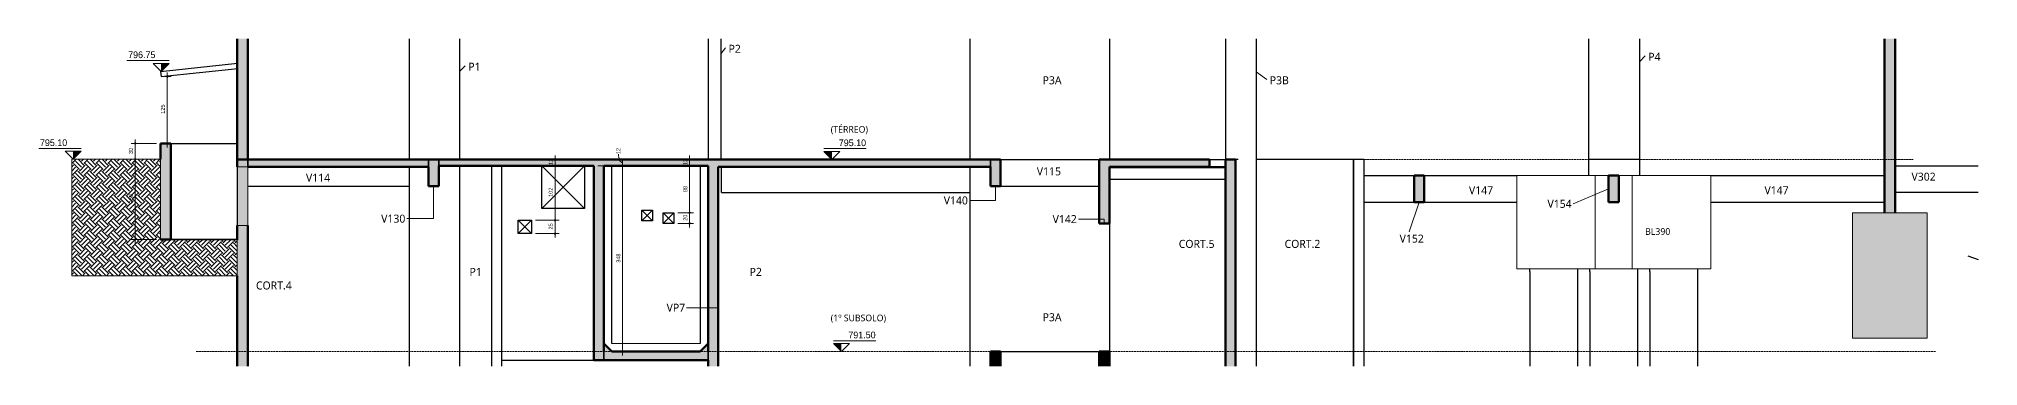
# Model space of a CAD drawing. Extents: x -2131 to 52870, y -3196 to 88043.
# Drawn here: x -2131 to 1504, y 79123 to 79736 of the extents above; entities that cross this region are included whole.
import ezdxf

# ---------------------------------------------------------------- set-up
doc = ezdxf.new("R2010")
doc.units = 0
doc.linetypes.add('Hidden', pattern=[0.714375, 0.47625, -0.238125])
for name, color, linetype, lineweight in [('A-ANNO-DIMS', 7, 'Continuous', 9), ('A-ANNO-DIMS-50', 7, 'Continuous', 9), ('A-DETL-GENF', 7, 'Continuous', 18), ('A-DETL-THIN', 7, 'Continuous', 25), ('A-FLOR', 7, 'Continuous', 25), ('A-FLOR-MCUT', 7, 'Continuous', 50), ('A-FLOR-OTLN', 7, 'Continuous', 18), ('A-FLOR-PATT', 7, 'Continuous', 25), ('A-GENM', 7, 'Continuous', 25), ('G-ANNO-DIMS', 7, 'Continuous', 9), ('G-ANNO-TEXT', 7, 'Continuous', 9), ('S-BEAM', 7, 'Continuous', 25), ('S-BEAM-IDEN', 7, 'Continuous', 9), ('S-COLS', 7, 'Continuous', 25), ('S-COLS-IDEN', 7, 'Continuous', 9), ('S-FNDN', 7, 'Continuous', 25), ('S-FNDN-IDEN', 7, 'Continuous', 9)]:
    doc.layers.add(name, color=color, linetype=linetype, lineweight=lineweight)
doc.layers.add('A-DETL', color=7, linetype='Continuous', lineweight=18, true_color=0x00a600)
doc.styles.add('Fira Sans', font='', dxfattribs={"width": 0.9, "height": 7.5})
doc.styles.add('Fira Sans_1', font='', dxfattribs={"height": 12.5})
doc.styles.add('Gadugi', font='gadugi.ttf', dxfattribs={"height": 15})
doc.styles.add('Gadugi_1', font='gadugi.ttf', dxfattribs={"height": 12.5})
doc.styles.get('Fira Sans').set_extended_font_data('Fira Sans')
doc.styles.get('Fira Sans_1').set_extended_font_data('Fira Sans')
doc.dimstyles.new('PED_1_5mm_ESQ', dxfattribs={"dimscale": 30.48, "dimtxt": 10.229846, "dimasz": 0.328084, "dimexe": 0.246063, "dimexo": 0.246063, "dimgap": 0.049213, "dimtad": 1, "dimdec": 1, "dimrnd": 0.5, "dimdsep": 46, "dimtxsty": 'Fira Sans', "dimblk1": 'DOTSMALL', "dimblk2": 'DOTSMALL', "dimsah": 1, "dimcen": 0.09, "dimdle": 0.246063, "dimazin": 0, "dimtfac": 1, "dimtdec": 4, "dimtix": 1, "dimtmove": 1, "dimatfit": 3, "dimfxl": 1, "dimtvp": 1, "dimtolj": 1, "dimtzin": 0, "dimarcsym": 2})
doc.dimstyles.new('PED_1_5mm_ESQ_1', dxfattribs={"dimscale": 30.48, "dimtxt": 10.229846, "dimasz": 0.328084, "dimexe": 0.246063, "dimexo": 0.246063, "dimgap": 0.049213, "dimtad": 1, "dimdec": 1, "dimrnd": 0.5, "dimdsep": 46, "dimtxsty": 'Fira Sans', "dimblk1": 'DOTSMALL', "dimblk2": 'DOTSMALL', "dimsah": 1, "dimcen": 0.09, "dimdle": 0.246063, "dimazin": 0, "dimtfac": 1, "dimtdec": 4, "dimtix": 1, "dimtmove": 0, "dimatfit": 3, "dimfxl": 1, "dimtvp": 1, "dimtolj": 1, "dimtzin": 0, "dimarcsym": 2})

# ---------------------------------------------------------------- blocks, each defined once
blk = doc.blocks.new('PED_FURO_RETANGULAR_R04_2020 - 25x25x139-3491849-CT A 001 - CORTE A-A TÉRREO')
at = {"layer": 'A-GENM'}
for p, q in [((-1207.6, 79371), (-1232.6, 79396)), ((-1232.6, 79371), (-1207.6, 79396))]:
    blk.add_line(p, q, dxfattribs=at)
blk = doc.blocks.new('PED_FURO_RETANGULAR_R04_2020 - 20x20x115-3823600-CT A 001 - CORTE A-A TÉRREO')
at = {"layer": 'A-GENM'}
for p, q in [((-980.9, 79395), (-1000.9, 79415)), ((-1000.9, 79395), (-980.9, 79415))]:
    blk.add_line(p, q, dxfattribs=at)
blk = doc.blocks.new('PED_FURO_RETANGULAR_R04_2020 - 20x20x120-3494765-CT A 001 - CORTE A-A TÉRREO')
at = {"layer": 'A-GENM'}
for p, q in [((-940.9, 79390), (-960.9, 79410)), ((-960.9, 79390), (-940.9, 79410))]:
    blk.add_line(p, q, dxfattribs=at)
blk = doc.blocks.new('PED_FURO_RETANGULAR_R04_2020 - 80x80x92-3430280-CT A 001 - CORTE A-A TÉRREO')
at = {"layer": 'A-GENM'}
for p, q in [((-1108.1, 79418), (-1188.1, 79498)), ((-1188.1, 79418), (-1108.1, 79498))]:
    blk.add_line(p, q, dxfattribs=at)
blk = doc.blocks.new('PED_MÍSULA_VERT__CONC_R1 - L_15_0 x 341_0-2997604-CT A 001 - CORTE A-A TÉRREO')
at = {"layer": 'S-COLS'}
blk.add_line((-1056.7, 79165), (-1056.7, 79498), dxfattribs=at)
blk = doc.blocks.new('PED_MÍSULA_VERT__CONC_R1 - L_15_0 x 341_0-3425010-CT A 001 - CORTE A-A TÉRREO')
at = {"layer": 'S-COLS'}
blk.add_line((-891.4, 79498), (-891.4, 79165), dxfattribs=at)
blk = doc.blocks.new('DIMBLOCK1-CT A 001 - CORTE A-A TÉRREO')
at = {"layer": 'A-ANNO-DIMS-50', "transparency": 16777216}
h = blk.add_hatch(color=256, dxfattribs=at)
edge = h.paths.add_edge_path(flags=0)
edge.add_arc((-1036.6, 79510), 1.25, 0, 360)
h = blk.add_hatch(color=256, dxfattribs=at)
edge = h.paths.add_edge_path(flags=0)
edge.add_arc((-1036.6, 79498), 1.25, 0, 360)
for p, q in [((-1083.2, 79510), (-1029.1, 79510)), ((-1036.6, 79510), (-1083.2, 79510)), ((-1083.2, 79498), (-1029.1, 79498)), ((-1036.6, 79498), (-1083.2, 79498)), ((-1036.6, 79510), (-1036.6, 79498))]:
    blk.add_line(p, q, dxfattribs=at)
for centre in [(-1036.6, 79510), (-1036.6, 79498)]:
    blk.add_circle(centre, 1.25, dxfattribs=at)
blk.add_ellipse((-1036.6, 79520), major_axis=(0, 16), ratio=0.502221, start_param=1.570796, end_param=3.141593, dxfattribs=at)
at = {"layer": 'A-ANNO-DIMS-50', "color": 0, "transparency": 16777216, "insert": (-1048.5, 79520), "char_height": 7.5, "width": 10.702, "attachment_point": 1, "rotation": 90, "line_spacing_factor": 1.049215, "style": 'Fira Sans'}
blk.add_mtext('12', dxfattribs=at)
blk = doc.blocks.new('_DotSmall')
at = {"color": 0, "linetype": 'ByBlock', "const_width": 0.5}
blk.add_lwpolyline([(-0.0625, 0, 1), (0.0625, 0, 1)], format="xyb", close=True, dxfattribs=at)
blk = doc.blocks.new('DIMBLOCK2-CT A 001 - CORTE A-A TÉRREO')
at = {"layer": 'A-ANNO-DIMS-50', "transparency": 16777216}
h = blk.add_hatch(color=256, dxfattribs=at)
edge = h.paths.add_edge_path(flags=0)
edge.add_arc((-1036.6, 79498), 1.25, 0, 360)
h = blk.add_hatch(color=256, dxfattribs=at)
edge = h.paths.add_edge_path(flags=0)
edge.add_arc((-1036.6, 79150), 1.25, 0, 360)
for p, q in [((-1083.2, 79498), (-1029.1, 79498)), ((-1036.6, 79498), (-1083.2, 79498)), ((-1036.6, 79498), (-1036.6, 79142.5)), ((-1042.4, 79150), (-1029.1, 79150)), ((-1036.6, 79150), (-1042.4, 79150))]:
    blk.add_line(p, q, dxfattribs=at)
for centre in [(-1036.6, 79498), (-1036.6, 79150)]:
    blk.add_circle(centre, 1.25, dxfattribs=at)
at = {"layer": 'A-ANNO-DIMS-50', "color": 0, "transparency": 16777216, "insert": (-1048.5, 79316.4), "char_height": 7.5, "width": 18.256, "attachment_point": 1, "rotation": 90, "line_spacing_factor": 1.049215, "style": 'Fira Sans'}
blk.add_mtext('348', dxfattribs=at)
blk = doc.blocks.new('Elevações de ponto - SIMBOLO DE NÍVEL-CORTE-2219088-CT A 001 - CORTE A-A TÉRREO')
at = {"layer": 'G-ANNO-DIMS'}
blk.add_hatch(color=256, dxfattribs=at).paths.add_polyline_path([(-626.6, 79165), (-626.6, 79150), (-641.6, 79165)], flags=0)
for p, q in [((-562.4, 79170.1), (-641.6, 79170.1)), ((-626.6, 79150), (-641.6, 79165)), ((-641.6, 79165), (-611.6, 79165)), ((-611.6, 79165), (-626.6, 79150))]:
    blk.add_line(p, q, dxfattribs=at)
blk = doc.blocks.new('DIMBLOCK3-CT A 001 - CORTE A-A TÉRREO')
at = {"layer": 'A-ANNO-DIMS-50', "transparency": 16777216}
h = blk.add_hatch(color=256, dxfattribs=at)
edge = h.paths.add_edge_path(flags=0)
edge.add_arc((-1890.2, 79665), 1.25, 0, 360)
h = blk.add_hatch(color=256, dxfattribs=at)
edge = h.paths.add_edge_path(flags=0)
edge.add_arc((-1890.2, 79540), 1.25, 0, 360)
for p, q in [((-1894, 79665), (-1882.7, 79665)), ((-1890.2, 79665), (-1894, 79665)), ((-1890.2, 79672.5), (-1890.2, 79532.5)), ((-1895.9, 79540), (-1882.7, 79540)), ((-1890.2, 79540), (-1895.9, 79540))]:
    blk.add_line(p, q, dxfattribs=at)
for centre in [(-1890.2, 79665), (-1890.2, 79540)]:
    blk.add_circle(centre, 1.25, dxfattribs=at)
at = {"layer": 'A-ANNO-DIMS-50', "color": 0, "transparency": 16777216, "insert": (-1902.1, 79595.6), "char_height": 7.5, "width": 16.525, "attachment_point": 1, "rotation": 90, "line_spacing_factor": 1.049215, "style": 'Fira Sans'}
blk.add_mtext('125', dxfattribs=at)
blk = doc.blocks.new('DIMBLOCK4-CT A 001 - CORTE A-A TÉRREO')
at = {"layer": 'A-ANNO-DIMS-50', "transparency": 16777216}
h = blk.add_hatch(color=256, dxfattribs=at)
edge = h.paths.add_edge_path(flags=0)
edge.add_arc((-1950.2, 79540), 1.25, 0, 360)
h = blk.add_hatch(color=256, dxfattribs=at)
edge = h.paths.add_edge_path(flags=0)
edge.add_arc((-1950.2, 79510.2), 1.25, 0, 360)
for p, q in [((-1910.2, 79540), (-1957.7, 79540)), ((-1950.2, 79547.5), (-1950.2, 79502.7)), ((-1950.2, 79540), (-1910.2, 79540)), ((-1955.9, 79510.2), (-1942.7, 79510.2)), ((-1950.2, 79510.2), (-1955.9, 79510.2))]:
    blk.add_line(p, q, dxfattribs=at)
for centre in [(-1950.2, 79540), (-1950.2, 79510.2)]:
    blk.add_circle(centre, 1.25, dxfattribs=at)
at = {"layer": 'A-ANNO-DIMS-50', "color": 0, "transparency": 16777216, "insert": (-1962.1, 79520), "char_height": 7.5, "width": 12.276, "attachment_point": 1, "rotation": 90, "line_spacing_factor": 1.049215, "style": 'Fira Sans'}
blk.add_mtext('30', dxfattribs=at)
blk = doc.blocks.new('DIMBLOCK5-CT A 001 - CORTE A-A TÉRREO')
at = {"layer": 'A-ANNO-DIMS-50', "transparency": 16777216}
h = blk.add_hatch(color=256, dxfattribs=at)
edge = h.paths.add_edge_path(flags=0)
edge.add_arc((-1950.2, 79510.2), 1.25, 0, 360)
h = blk.add_hatch(color=256, dxfattribs=at)
edge = h.paths.add_edge_path(flags=0)
edge.add_arc((-1950.2, 79360), 1.25, 0, 360)
for p, q in [((-1955.9, 79510.2), (-1942.7, 79510.2)), ((-1950.2, 79510.2), (-1955.9, 79510.2)), ((-1950.2, 79517.7), (-1950.2, 79352.5)), ((-1910.2, 79360), (-1957.7, 79360)), ((-1950.2, 79360), (-1910.2, 79360))]:
    blk.add_line(p, q, dxfattribs=at)
for centre in [(-1950.2, 79510.2), (-1950.2, 79360)]:
    blk.add_circle(centre, 1.25, dxfattribs=at)
at = {"layer": 'A-ANNO-DIMS-50', "color": 0, "transparency": 16777216, "insert": (-1962.1, 79427.9), "char_height": 7.5, "width": 17.312, "attachment_point": 1, "rotation": 90, "line_spacing_factor": 1.049215, "style": 'Fira Sans'}
blk.add_mtext('150', dxfattribs=at)
blk = doc.blocks.new('DIMBLOCK6-CT A 001 - CORTE A-A TÉRREO')
at = {"layer": 'A-ANNO-DIMS-50', "transparency": 16777216}
h = blk.add_hatch(color=256, dxfattribs=at)
edge = h.paths.add_edge_path(flags=0)
edge.add_arc((-911.1, 79510), 1.25, 0, 360)
h = blk.add_hatch(color=256, dxfattribs=at)
edge = h.paths.add_edge_path(flags=0)
edge.add_arc((-911.1, 79498), 1.25, 0, 360)
for p, q in [((-916.8, 79510), (-903.6, 79510)), ((-911.1, 79510), (-916.8, 79510)), ((-916.8, 79498), (-903.6, 79498)), ((-911.1, 79498), (-916.8, 79498)), ((-911.1, 79517.5), (-911.1, 79498))]:
    blk.add_line(p, q, dxfattribs=at)
for centre in [(-911.1, 79510), (-911.1, 79498)]:
    blk.add_circle(centre, 1.25, dxfattribs=at)
at = {"layer": 'A-ANNO-DIMS-50', "color": 0, "transparency": 16777216, "insert": (-923, 79499.5), "char_height": 7.5, "width": 10.702, "attachment_point": 1, "rotation": 90, "line_spacing_factor": 1.049215, "style": 'Fira Sans'}
blk.add_mtext('12', dxfattribs=at)
blk = doc.blocks.new('DIMBLOCK7-CT A 001 - CORTE A-A TÉRREO')
at = {"layer": 'A-ANNO-DIMS-50', "transparency": 16777216}
h = blk.add_hatch(color=256, dxfattribs=at)
edge = h.paths.add_edge_path(flags=0)
edge.add_arc((-911.1, 79498), 1.25, 0, 360)
h = blk.add_hatch(color=256, dxfattribs=at)
edge = h.paths.add_edge_path(flags=0)
edge.add_arc((-911.1, 79410), 1.25, 0, 360)
for p, q in [((-916.8, 79498), (-903.6, 79498)), ((-911.1, 79498), (-916.8, 79498)), ((-911.1, 79498), (-911.1, 79410)), ((-933.4, 79410), (-903.6, 79410)), ((-911.1, 79410), (-933.4, 79410))]:
    blk.add_line(p, q, dxfattribs=at)
for centre in [(-911.1, 79498), (-911.1, 79410)]:
    blk.add_circle(centre, 1.25, dxfattribs=at)
at = {"layer": 'A-ANNO-DIMS-50', "color": 0, "transparency": 16777216, "insert": (-923, 79448.8), "char_height": 7.5, "width": 12.591, "attachment_point": 1, "rotation": 90, "line_spacing_factor": 1.049215, "style": 'Fira Sans'}
blk.add_mtext('88', dxfattribs=at)
blk = doc.blocks.new('DIMBLOCK8-CT A 001 - CORTE A-A TÉRREO')
at = {"layer": 'A-ANNO-DIMS-50', "transparency": 16777216}
h = blk.add_hatch(color=256, dxfattribs=at)
edge = h.paths.add_edge_path(flags=0)
edge.add_arc((-911.1, 79410), 1.25, 0, 360)
h = blk.add_hatch(color=256, dxfattribs=at)
edge = h.paths.add_edge_path(flags=0)
edge.add_arc((-911.1, 79390), 1.25, 0, 360)
for p, q in [((-933.4, 79410), (-903.6, 79410)), ((-911.1, 79410), (-933.4, 79410)), ((-933.4, 79390), (-903.6, 79390)), ((-911.1, 79390), (-933.4, 79390)), ((-911.1, 79410), (-911.1, 79382.5))]:
    blk.add_line(p, q, dxfattribs=at)
for centre in [(-911.1, 79410), (-911.1, 79390)]:
    blk.add_circle(centre, 1.25, dxfattribs=at)
at = {"layer": 'A-ANNO-DIMS-50', "color": 0, "transparency": 16777216, "insert": (-923, 79395), "char_height": 7.5, "width": 12.118, "attachment_point": 1, "rotation": 90, "line_spacing_factor": 1.049215, "style": 'Fira Sans'}
blk.add_mtext('20', dxfattribs=at)
blk = doc.blocks.new('DIMBLOCK9-CT A 001 - CORTE A-A TÉRREO')
at = {"layer": 'A-ANNO-DIMS-50', "transparency": 16777216}
h = blk.add_hatch(color=256, dxfattribs=at)
edge = h.paths.add_edge_path(flags=0)
edge.add_arc((-1163.3, 79510), 1.25, 0, 360)
h = blk.add_hatch(color=256, dxfattribs=at)
edge = h.paths.add_edge_path(flags=0)
edge.add_arc((-1163.3, 79498), 1.25, 0, 360)
for p, q in [((-1169, 79510), (-1155.8, 79510)), ((-1163.3, 79510), (-1169, 79510)), ((-1169, 79498), (-1155.8, 79498)), ((-1163.3, 79498), (-1169, 79498)), ((-1163.3, 79517.5), (-1163.3, 79498))]:
    blk.add_line(p, q, dxfattribs=at)
for centre in [(-1163.3, 79510), (-1163.3, 79498)]:
    blk.add_circle(centre, 1.25, dxfattribs=at)
at = {"layer": 'A-ANNO-DIMS-50', "color": 0, "transparency": 16777216, "insert": (-1175.2, 79499.5), "char_height": 7.5, "width": 10.702, "attachment_point": 1, "rotation": 90, "line_spacing_factor": 1.049215, "style": 'Fira Sans'}
blk.add_mtext('12', dxfattribs=at)
blk = doc.blocks.new('DIMBLOCK10-CT A 001 - CORTE A-A TÉRREO')
at = {"layer": 'A-ANNO-DIMS-50', "transparency": 16777216}
h = blk.add_hatch(color=256, dxfattribs=at)
edge = h.paths.add_edge_path(flags=0)
edge.add_arc((-1163.3, 79498), 1.25, 0, 360)
h = blk.add_hatch(color=256, dxfattribs=at)
edge = h.paths.add_edge_path(flags=0)
edge.add_arc((-1163.3, 79396), 1.25, 0, 360)
for p, q in [((-1169, 79498), (-1155.8, 79498)), ((-1163.3, 79498), (-1169, 79498)), ((-1163.3, 79498), (-1163.3, 79396)), ((-1200.1, 79396), (-1155.8, 79396)), ((-1163.3, 79396), (-1200.1, 79396))]:
    blk.add_line(p, q, dxfattribs=at)
for centre in [(-1163.3, 79498), (-1163.3, 79396)]:
    blk.add_circle(centre, 1.25, dxfattribs=at)
at = {"layer": 'A-ANNO-DIMS-50', "color": 0, "transparency": 16777216, "insert": (-1175.2, 79439.9), "char_height": 7.5, "width": 17.155, "attachment_point": 1, "rotation": 90, "line_spacing_factor": 1.049215, "style": 'Fira Sans'}
blk.add_mtext('102', dxfattribs=at)
blk = doc.blocks.new('DIMBLOCK11-CT A 001 - CORTE A-A TÉRREO')
at = {"layer": 'A-ANNO-DIMS-50', "transparency": 16777216}
h = blk.add_hatch(color=256, dxfattribs=at)
edge = h.paths.add_edge_path(flags=0)
edge.add_arc((-1163.3, 79396), 1.25, 0, 360)
h = blk.add_hatch(color=256, dxfattribs=at)
edge = h.paths.add_edge_path(flags=0)
edge.add_arc((-1163.3, 79371), 1.25, 0, 360)
for p, q in [((-1200.1, 79396), (-1155.8, 79396)), ((-1163.3, 79396), (-1200.1, 79396)), ((-1163.3, 79396), (-1163.3, 79363.5)), ((-1200.1, 79371), (-1155.8, 79371)), ((-1163.3, 79371), (-1200.1, 79371))]:
    blk.add_line(p, q, dxfattribs=at)
for centre in [(-1163.3, 79396), (-1163.3, 79371)]:
    blk.add_circle(centre, 1.25, dxfattribs=at)
at = {"layer": 'A-ANNO-DIMS-50', "color": 0, "transparency": 16777216, "insert": (-1175.2, 79378.7), "char_height": 7.5, "width": 11.489, "attachment_point": 1, "rotation": 90, "line_spacing_factor": 1.049215, "style": 'Fira Sans'}
blk.add_mtext('25', dxfattribs=at)

msp = doc.modelspace()

# ---------------------------------------------------------------- hatches: boundary and pattern name
at = {"layer": 'A-DETL-GENF', "true_color": 0xe7ba89}
h = msp.add_hatch(dxfattribs=at)
h.set_pattern_fill('FP_1', color=31, style=0, pattern_type=2)
h.set_pattern_definition([(45, (-183.107, 83678.004), (0, 22.45064), [15.875, -15.875]), (45, (-187.317, 83682.214), (0, 22.45064), [15.875, -15.875]), (45, (-191.527, 83686.424), (0, 22.45064), [15.875, -15.875]), (135, (-191.527, 83689.231), (-22.45064, 2e-15), [15.875, -15.875]), (135, (-187.317, 83693.441), (-22.45064, 2e-15), [15.875, -15.875]), (135, (-183.107, 83697.651), (-22.45064, 2e-15), [15.875, -15.875])])
h.paths.add_polyline_path([(-2069.22, 79292.013), (-1758.865, 79292.013), (-1758.865, 79359.504), (-1902.72, 79359.504), (-1902.72, 79510.206), (-2069.22, 79510.206), (-2069.22, 79360.004)], flags=0)
at = {"layer": 'A-DETL-GENF', "true_color": 0xffffff}
msp.add_hatch(color=7, dxfattribs=at).paths.add_polyline_path([(-1739.865, 79386.004), (-1738.86, 79386.004), (-1738.86, 79496.004), (-1758.86, 79496.004), (-1758.86, 79386.004), (-1745.493, 79386.004)], flags=0)
at = {"layer": 'A-FLOR', "true_color": 0xa6a6a6}
h = msp.add_hatch(color=253, dxfattribs=at)
h.paths.add_polyline_path([(-1436.115, 79496.004), (-1400.365, 79496.004), (-1400.365, 79510.004), (-1738.86, 79510.004), (-1738.86, 79496.004), (-1455.868, 79496.004)], flags=0)
h.paths.add_polyline_path([(63.138, 79496.004), (63.138, 79510.004), (-124.365, 79510.004), (-124.365, 79496.004)], flags=0)
h.paths.add_polyline_path([(-347.365, 79496.004), (-347.365, 79510.004), (-857.365, 79510.004), (-857.365, 79496.004), (-352.365, 79496.004)], flags=0)
for points in [[(-1381.365, 79498.004), (-1090.695, 79498.004), (-1090.695, 79510.004), (-1381.365, 79510.004)], [(-889.565, 79498.004), (-876.365, 79498.004), (-876.365, 79510.004), (-1071.695, 79510.004), (-1071.695, 79498.004), (-891.365, 79498.004)], [(-876.365, 79134.001), (-876.365, 79150.001), (-1071.695, 79150.001), (-1071.695, 79134.001), (-960.865, 79134.001)]]:
    msp.add_hatch(color=253, dxfattribs=at).paths.add_polyline_path(points, flags=0)
at = {"layer": 'A-FLOR-PATT', "lineweight": 18, "true_color": 0xa6a6a6}
h = msp.add_hatch(color=253, dxfattribs=at)
h.paths.add_polyline_path([(-1071.695, 79150.001), (-1056.698, 79150.004), (-1071.695, 79165.001), (-1071.695, 79150.004)], flags=0)
h.paths.add_polyline_path([(-891.365, 79150.001), (-876.365, 79150.004), (-876.365, 79165.001), (-891.362, 79150.004)], flags=0)
at = {"layer": 'S-BEAM', "true_color": 0xa6a6a6}
for points in [[(-1883.72, 79360.004), (-1883.72, 79540.004), (-1902.72, 79540.004), (-1902.72, 79360.004)], [(-1381.365, 79460.004), (-1381.365, 79510.004), (-1400.365, 79510.004), (-1400.365, 79460.004)], [(-1090.695, 79134.004), (-1071.695, 79134.004), (-1071.695, 79510.004), (-1090.695, 79510.004), (-1090.695, 79414.268)], [(-876.365, 79122.54), (-857.365, 79122.54), (-857.365, 79510.004), (-876.365, 79510.004), (-876.365, 79134.001)], [(-328.365, 79460.004), (-328.365, 79510.004), (-347.365, 79510.004), (-347.365, 79460.004)], [(-143.365, 79390.004), (-124.365, 79390.004), (-124.365, 79510.004), (-143.365, 79510.004), (-143.365, 79401.18)], [(112.137, 79122.54), (112.137, 79510.004), (93.137, 79510.004), (93.137, 79122.54)], [(465.637, 79430.004), (465.637, 79480.004), (446.637, 79480.004), (446.637, 79430.004)], [(811.148, 79430.004), (830.148, 79430.004), (830.148, 79480.004), (811.148, 79480.004)], [(-347.365, 79122.54), (-328.365, 79122.54), (-328.365, 79150.001), (-347.365, 79150.001)], [(-143.365, 79122.54), (-124.365, 79122.54), (-124.365, 79150.001), (-143.365, 79150.001), (-143.365, 79131.374)]]:
    msp.add_hatch(color=253, dxfattribs=at).paths.add_polyline_path(points, flags=0)
at = {"layer": 'S-COLS', "true_color": 0xa6a6a6}
for points in [[(-1738.86, 79510.004), (-1738.86, 79735.94), (-1758.86, 79735.94), (-1758.86, 79510.004)], [(1348.148, 79410.004), (1348.148, 79735.94), (1328.148, 79735.94), (1328.148, 79410.004)]]:
    msp.add_hatch(color=253, dxfattribs=at).paths.add_polyline_path(points, flags=0)
h = msp.add_hatch(color=253, dxfattribs=at)
h.paths.add_polyline_path([(-1758.86, 79122.54), (-1738.86, 79122.54), (-1738.86, 79386.004), (-1758.86, 79386.004), (-1758.86, 79292.011)], flags=0)
h.paths.add_polyline_path([(-1758.86, 79496.004), (-1738.86, 79496.004), (-1738.86, 79510.004), (-1758.86, 79510.001)], flags=0)
at = {"layer": 'S-FNDN', "true_color": 0xa6a6a6}
msp.add_hatch(color=253, dxfattribs=at).paths.add_polyline_path([(1408.148, 79175.004), (1408.148, 79410.004), (1268.148, 79410.004), (1268.148, 79175.004)], flags=0)

# ---------------------------------------------------------------- linework, layer by layer
at = {"layer": 'A-DETL', "color": 7}
for p, q in [((-2069.22, 79510.206), (-2069.22, 79292.013)), ((-1902.72, 79510.206), (-2069.22, 79510.206)), ((-1902.72, 79359.504), (-1902.72, 79510.206)), ((-1738.86, 79496.004), (-1758.86, 79496.004)), ((-1758.86, 79496.004), (-1758.86, 79386.004)), ((-1738.86, 79386.004), (-1738.86, 79496.004)), ((-1758.865, 79359.504), (-1902.72, 79359.504)), ((-1758.865, 79358.206), (-1758.865, 79359.504)), ((-1758.865, 79292.013), (-1758.865, 79358.206)), ((-1758.86, 79386.004), (-1738.86, 79386.004)), ((-2069.22, 79292.013), (-1758.865, 79292.013))]:
    msp.add_line(p, q, dxfattribs=at)
at = {"layer": 'A-DETL', "color": 7, "linetype": 'Hidden'}
for p, q in [((352.269, 79510.004), (1382.269, 79510.004)), ((-1836.115, 79150.001), (1423.885, 79150.001))]:
    msp.add_line(p, q, dxfattribs=at)
at = {"layer": 'A-DETL-THIN'}
for p, q in [((-1902.511, 79674.949), (-1758.651, 79690.069)), ((-1901.465, 79665.004), (-1757.606, 79680.124)), ((-1902.511, 79674.949), (-1901.465, 79665.004)), ((663.372, 79300.004), (663.372, 79305.004)), ((753.372, 79300.004), (753.372, 79305.004)), ((775.872, 79300.004), (775.872, 79305.004)), ((865.872, 79300.004), (865.872, 79305.004)), ((888.372, 79300.004), (888.372, 79305.004)), ((978.372, 79300.004), (978.372, 79305.004))]:
    msp.add_line(p, q, dxfattribs=at)
at = {"layer": 'A-FLOR', "lineweight": 50}
for p, q in [((-1400.365, 79510.004), (-1738.86, 79510.004)), ((-1738.86, 79496.004), (-1400.365, 79496.004)), ((-1090.695, 79510.004), (-1381.365, 79510.004)), ((-1381.365, 79498.004), (-1090.695, 79498.004)), ((-876.365, 79510.004), (-1071.695, 79510.004)), ((-1071.695, 79498.004), (-876.365, 79498.004)), ((-347.365, 79510.004), (-857.365, 79510.004)), ((-857.365, 79496.004), (-347.365, 79496.004)), ((63.138, 79510.004), (-124.365, 79510.004)), ((-124.365, 79496.004), (63.138, 79496.004)), ((63.138, 79496.004), (63.138, 79510.004)), ((-1071.695, 79134.001), (-876.365, 79134.001)), ((-891.365, 79150.001), (-1056.695, 79150.001))]:
    msp.add_line(p, q, dxfattribs=at)
at = {"layer": 'A-FLOR'}
for p, q in [((-1738.86, 79510.004), (-1738.86, 79496.004)), ((-1400.365, 79496.004), (-1400.365, 79510.004)), ((-1381.365, 79510.004), (-1381.365, 79498.004)), ((-347.365, 79496.004), (-347.365, 79510.004)), ((63.138, 79510.004), (93.136, 79510.004)), ((93.136, 79496.004), (63.138, 79496.004)), ((93.135, 79494.004), (-124.365, 79494.004)), ((-1071.695, 79150.001), (-1071.695, 79134.001)), ((-876.365, 79134.001), (-876.365, 79150.001))]:
    msp.add_line(p, q, dxfattribs=at)
at = {"layer": 'A-FLOR-MCUT'}
for p, q in [((-1056.695, 79150.001), (-1071.695, 79165.001)), ((-1071.695, 79165.001), (-1071.695, 79150.001)), ((-876.365, 79165.001), (-891.365, 79150.001)), ((-876.365, 79150.001), (-876.365, 79165.001))]:
    msp.add_line(p, q, dxfattribs=at)
at = {"layer": 'A-FLOR-OTLN'}
msp.add_line((-1056.695, 79165.001), (-891.365, 79165.001), dxfattribs=at)
at = {"layer": 'G-ANNO-DIMS'}
for p, q in [((-1902.511, 79674.949), (-1901.567, 79674.949)), ((-2069.22, 79510.206), (-2066.723, 79510.206))]:
    msp.add_line(p, q, dxfattribs=at)
at = {"layer": 'S-BEAM', "lineweight": 50}
for p, q in [((-1883.72, 79540.004), (-1902.72, 79540.004)), ((-1902.72, 79540.004), (-1902.72, 79510.206)), ((-1883.72, 79360.004), (-1883.72, 79540.004)), ((-1381.365, 79510.004), (-1400.365, 79510.004)), ((-1400.365, 79496.004), (-1400.365, 79460.004)), ((-1381.365, 79460.004), (-1381.365, 79498.004)), ((-1071.695, 79510.004), (-1090.695, 79510.004)), ((-1090.695, 79498.004), (-1090.695, 79134.004)), ((-1071.695, 79150.001), (-1071.695, 79498.004)), ((-857.365, 79510.004), (-876.365, 79510.004)), ((-876.365, 79498.004), (-876.365, 79150.001)), ((-857.365, 79122.54), (-857.365, 79496.004)), ((-328.365, 79510.004), (-347.365, 79510.004)), ((-347.365, 79496.004), (-347.365, 79460.004)), ((-328.365, 79460.004), (-328.365, 79510.004)), ((-124.365, 79510.004), (-143.365, 79510.004)), ((-143.365, 79510.004), (-143.365, 79390.004)), ((-124.365, 79390.004), (-124.365, 79496.004)), ((112.137, 79510.004), (93.137, 79510.004)), ((93.137, 79510.004), (93.137, 79122.54)), ((112.137, 79122.54), (112.137, 79510.004)), ((-1400.365, 79460.004), (-1381.365, 79460.004)), ((-347.365, 79460.004), (-328.365, 79460.004)), ((465.637, 79480.004), (446.637, 79480.004)), ((446.637, 79480.004), (446.637, 79430.004)), ((465.637, 79430.004), (465.637, 79480.004)), ((830.148, 79480.004), (811.148, 79480.004)), ((811.148, 79480.004), (811.148, 79430.004)), ((830.148, 79430.004), (830.148, 79480.004)), ((446.637, 79430.004), (465.637, 79430.004)), ((811.148, 79430.004), (830.148, 79430.004)), ((-143.365, 79390.004), (-124.365, 79390.004)), ((-1902.72, 79360.004), (-1883.72, 79360.004)), ((-1090.695, 79134.004), (-1071.695, 79134.004)), ((-876.365, 79134.001), (-876.365, 79122.54)), ((-328.365, 79150.001), (-347.365, 79150.001)), ((-347.365, 79150.001), (-347.365, 79122.54)), ((-328.365, 79122.54), (-328.365, 79150.001)), ((-124.365, 79150.001), (-143.365, 79150.001)), ((-143.365, 79150.001), (-143.365, 79122.54)), ((-124.365, 79122.54), (-124.365, 79150.001))]:
    msp.add_line(p, q, dxfattribs=at)
at = {"layer": 'S-BEAM'}
for p, q in [((-1883.72, 79540.004), (-1759.22, 79540.004)), ((-1759.22, 79540.004), (-1758.865, 79540.004)), ((-1759.22, 79540.004), (-1759.22, 79360.004)), ((-1400.365, 79510.004), (-1400.365, 79496.004)), ((-1381.365, 79498.004), (-1381.365, 79510.004)), ((-1263.615, 79498.004), (-1263.615, 79134.004)), ((-1188.115, 79418.004), (-1188.115, 79498.004)), ((-1108.115, 79498.004), (-1108.115, 79418.004)), ((-851.095, 79448.004), (-851.095, 79496.004)), ((-347.365, 79510.004), (-347.365, 79496.004)), ((-328.365, 79510.004), (-143.365, 79510.004)), ((333.269, 79510.004), (150.884, 79510.004)), ((333.269, 79122.54), (333.269, 79510.004)), ((1348.148, 79498.004), (1504.003, 79498.004)), ((-1738.86, 79460.004), (-1436.115, 79460.004)), ((-328.365, 79460.004), (-143.365, 79460.004)), ((93.135, 79494.004), (-124.365, 79494.004)), ((-124.365, 79473.004), (93.135, 79473.004)), ((352.269, 79480.004), (352.269, 79430.004)), ((352.269, 79480.004), (446.637, 79480.004)), ((465.637, 79480.004), (639.09, 79480.004)), ((1002.654, 79480.004), (1328.148, 79480.004)), ((-851.095, 79448.004), (-386.115, 79448.004)), ((352.269, 79430.004), (446.637, 79430.004)), ((465.637, 79430.004), (639.09, 79430.004)), ((1002.654, 79430.004), (1328.148, 79430.004)), ((1504.003, 79448.004), (1348.148, 79448.004)), ((-1232.575, 79396.004), (-1207.575, 79396.004)), ((-1232.575, 79371.004), (-1232.575, 79396.004)), ((-1207.575, 79396.004), (-1207.575, 79371.004)), ((-1108.115, 79418.004), (-1188.115, 79418.004)), ((-1000.865, 79415.004), (-980.865, 79415.004)), ((-1000.865, 79395.004), (-1000.865, 79415.004)), ((-980.865, 79395.004), (-1000.865, 79395.004)), ((-980.865, 79415.004), (-980.865, 79395.004)), ((-960.865, 79410.004), (-940.865, 79410.004)), ((-960.865, 79390.004), (-960.865, 79410.004)), ((-940.865, 79390.004), (-960.865, 79390.004)), ((-940.865, 79410.004), (-940.865, 79390.004)), ((-1759.22, 79360.004), (-1883.72, 79360.004)), ((-1759.22, 79360.004), (-1758.865, 79360.004)), ((-1207.575, 79371.004), (-1232.575, 79371.004)), ((1484.287, 79329.064), (1504.003, 79322.598)), ((-1263.615, 79134.004), (-1090.695, 79134.004)), ((-1071.695, 79134.004), (-1071.695, 79150.001)), ((-876.365, 79150.001), (-876.365, 79134.001)), ((-328.365, 79150.001), (-143.365, 79150.001))]:
    msp.add_line(p, q, dxfattribs=at)
at = {"layer": 'S-BEAM-IDEN'}
for p, q in [((-1390.865, 79460.004), (-1390.865, 79398.951)), ((-337.865, 79460.004), (-337.865, 79433.068)), ((-337.865, 79433.068), (-386.503, 79433.068)), ((456.137, 79430.004), (437.265, 79374.257)), ((811.148, 79455.004), (745.018, 79426.704)), ((-1390.865, 79398.951), (-1440.868, 79398.951)), ((-133.865, 79398.068), (-182.503, 79398.068)), ((-133.865, 79390.004), (-133.865, 79398.068)), ((-857.365, 79290.004), (-857.278, 79232.105)), ((-857.278, 79232.105), (-917.167, 79232.105))]:
    msp.add_line(p, q, dxfattribs=at)
at = {"layer": 'S-COLS', "lineweight": 50}
for p, q in [((-1758.86, 79735.94), (-1758.86, 79510.004)), ((-1738.86, 79510.004), (-1738.86, 79735.94)), ((1328.148, 79735.94), (1328.148, 79410.004)), ((1348.148, 79410.004), (1348.148, 79735.94)), ((-1738.86, 79510.004), (-1758.86, 79510.004)), ((-1758.86, 79510.004), (-1758.86, 79496.004)), ((-1758.86, 79510.004), (-1738.86, 79510.004)), ((-1758.86, 79386.004), (-1758.86, 79359.504)), ((-1738.86, 79122.54), (-1738.86, 79386.004)), ((-1758.86, 79292.013), (-1758.86, 79122.54))]:
    msp.add_line(p, q, dxfattribs=at)
at = {"layer": 'S-COLS'}
for p, q in [((-1436.115, 79510.004), (-1436.115, 79735.94)), ((-1342.615, 79735.94), (-1342.615, 79510.004)), ((-876.365, 79735.94), (-876.365, 79510.004)), ((-852.365, 79735.94), (-852.365, 79510.004)), ((-386.115, 79735.94), (-386.115, 79510.004)), ((-124.365, 79735.94), (-124.365, 79510.004)), ((93.135, 79735.94), (93.135, 79510.004)), ((150.884, 79735.94), (150.884, 79442.004)), ((773.898, 79735.94), (773.898, 79480.004)), ((868.898, 79735.94), (868.898, 79480.004)), ((-1738.86, 79496.004), (-1738.86, 79510.004)), ((-1436.115, 79122.54), (-1436.115, 79496.004)), ((-1342.615, 79498.004), (-1342.615, 79122.54)), ((-1282.615, 79498.004), (-1282.615, 79122.54)), ((-1263.615, 79498.004), (-1263.615, 79134.004)), ((-386.115, 79496.004), (-386.115, 79122.54)), ((117.135, 79510.004), (112.137, 79510.004)), ((150.884, 79510.004), (150.884, 79122.54)), ((333.269, 79510.004), (333.269, 79122.54)), ((352.269, 79510.004), (333.269, 79510.004)), ((352.269, 79510.004), (352.269, 79480.004)), ((773.898, 79510.004), (773.898, 79480.004)), ((808.648, 79510.004), (773.898, 79510.004)), ((832.648, 79510.004), (808.648, 79510.004)), ((868.898, 79510.004), (832.648, 79510.004)), ((868.898, 79510.004), (868.898, 79480.004)), ((352.269, 79480.004), (352.269, 79430.004)), ((352.269, 79430.004), (352.269, 79122.54)), ((-124.365, 79390.004), (-124.365, 79150.001)), ((-1263.615, 79134.004), (-1263.615, 79122.54))]:
    msp.add_line(p, q, dxfattribs=at)
at = {"layer": 'S-COLS-IDEN'}
for p, q in [((-852.365, 79708.002), (-843.964, 79718.723)), ((-1342.615, 79674.502), (-1331.714, 79685.223)), ((868.898, 79693.002), (879.799, 79703.723)), ((150.884, 79674.002), (170.479, 79659.746))]:
    msp.add_line(p, q, dxfattribs=at)
at = {"layer": 'S-FNDN', "lineweight": 18}
for p, q in [((639.09, 79480.004), (786.231, 79480.004)), ((639.09, 79305.004), (639.09, 79480.004)), ((786.231, 79480.004), (811.148, 79480.004)), ((786.231, 79480.004), (786.231, 79305.004)), ((830.148, 79480.004), (855.513, 79480.004)), ((855.513, 79480.004), (1002.654, 79480.004)), ((855.513, 79305.004), (855.513, 79480.004)), ((1002.654, 79305.004), (1002.654, 79480.004)), ((1268.148, 79410.004), (1268.148, 79175.004)), ((1408.148, 79410.004), (1268.148, 79410.004)), ((1408.148, 79175.004), (1408.148, 79410.004)), ((786.231, 79305.004), (639.09, 79305.004)), ((855.513, 79305.004), (786.231, 79305.004)), ((1002.654, 79305.004), (855.513, 79305.004)), ((1268.148, 79175.004), (1408.148, 79175.004))]:
    msp.add_line(p, q, dxfattribs=at)
at = {"layer": 'S-FNDN'}
for p, q in [((663.372, 79300.004), (663.372, 79122.54)), ((753.372, 79122.54), (753.372, 79300.004)), ((775.872, 79300.004), (775.872, 79122.54)), ((865.872, 79122.54), (865.872, 79300.004)), ((888.372, 79300.004), (888.372, 79122.54)), ((978.372, 79122.54), (978.372, 79300.004))]:
    msp.add_line(p, q, dxfattribs=at)

# ---------------------------------------------------------------- block references
at = {"layer": 'A-GENM'}
for name in ['PED_FURO_RETANGULAR_R04_2020 - 80x80x92-3430280-CT A 001 - CORTE A-A TÉRREO', 'PED_FURO_RETANGULAR_R04_2020 - 25x25x139-3491849-CT A 001 - CORTE A-A TÉRREO', 'PED_FURO_RETANGULAR_R04_2020 - 20x20x115-3823600-CT A 001 - CORTE A-A TÉRREO', 'PED_FURO_RETANGULAR_R04_2020 - 20x20x120-3494765-CT A 001 - CORTE A-A TÉRREO']:
    msp.add_blockref(name, (0, 0), dxfattribs=at)
at = {"layer": 'G-ANNO-DIMS', "extrusion": (0, 0, -1)}
for p in [(2528.167, 524.948), (2693.323, 360.205)]:
    msp.add_blockref('Elevações de ponto - SIMBOLO DE NÍVEL-CORTE-2219088-CT A 001 - CORTE A-A TÉRREO', p, dxfattribs=at)
at = {"layer": 'G-ANNO-DIMS'}
for p in [(-17.85, 360.003), (0, 0)]:
    msp.add_blockref('Elevações de ponto - SIMBOLO DE NÍVEL-CORTE-2219088-CT A 001 - CORTE A-A TÉRREO', p, dxfattribs=at)
at = {"layer": 'S-COLS'}
for name in ['PED_MÍSULA_VERT__CONC_R1 - L_15_0 x 341_0-2997604-CT A 001 - CORTE A-A TÉRREO', 'PED_MÍSULA_VERT__CONC_R1 - L_15_0 x 341_0-3425010-CT A 001 - CORTE A-A TÉRREO']:
    msp.add_blockref(name, (0, 0), dxfattribs=at)

# ---------------------------------------------------------------- texts
at = {"layer": 'G-ANNO-DIMS', "char_height": 12.5, "attachment_point": 1, "line_spacing_factor": 1.049215, "style": 'Fira Sans_1'}
for s, insert, width in [('796.75', (-1963.447, 79712.258), 58.51178), ('795.10', (-2128.774, 79547.515), 58.92095), ('795.10', (-631.5, 79547.313), 58.92095), ('791.50', (-613.65, 79187.31), 58.92095)]:
    msp.add_mtext(s, dxfattribs=dict(at, insert=insert, width=width))
at = {"layer": 'G-ANNO-TEXT', "char_height": 12.5, "attachment_point": 1, "style": 'Gadugi_1'}
for s, insert, width in [('(TÉRREO)', (-646.651, 79572.515), 87.38394), ('(1º SUBSOLO)', (-646.651, 79219.222), 130.67506)]:
    msp.add_mtext(s, dxfattribs=dict(at, insert=insert, width=width))
at = {"layer": 'S-BEAM-IDEN', "char_height": 15, "attachment_point": 1, "style": 'Gadugi'}
for s, insert, width in [('V114', (-1630.162, 79483.132), 58.12234), ('V115', (-260.396, 79495.066), 58.12234), ('V147', (549.572, 79459.705), 58.12234), ('V147', (1103.378, 79459.705), 58.12234), ('V302', (1378.999, 79485.155), 58.12234), ('V140', (-434.803, 79440.619), 58.12234), ('V154', (696.718, 79434.255), 58.12234), ('V130', (-1489.168, 79406.502), 58.12234), ('V142', (-230.803, 79405.619), 58.12234), ('CORT.5', (5.699, 79359.184), 83.77634), ('CORT.2', (203.98, 79359.184), 83.77634), ('V152', (419.617, 79369.083), 58.12234), ('CORT.4', (-1723.908, 79281.315), 83.77634), ('VP7', (-954.217, 79239.656), 44.49366)]:
    msp.add_mtext(s, dxfattribs=dict(at, insert=insert, width=width))
at = {"layer": 'S-COLS-IDEN', "char_height": 15, "attachment_point": 1, "style": 'Gadugi'}
for s, insert, width in [('P2', (-838.22, 79724.742), 28.45991), ('P1', (-1325.97, 79691.242), 28.45991), ('P4', (885.542, 79709.742), 28.45991), ('P3A', (-249.496, 79665.765), 44.8945), ('P3B', (176.223, 79665.765), 43.29112), ('P1', (-1323.621, 79306.765), 28.45991), ('P2', (-798.621, 79306.765), 28.45991), ('P3A', (-249.496, 79221.765), 44.8945)]:
    msp.add_mtext(s, dxfattribs=dict(at, insert=insert, width=width))
at = {"layer": 'S-FNDN-IDEN', "color": 5, "true_color": 0x0000ff, "insert": (879.799, 79381.142), "char_height": 12.5, "width": 56.91981, "attachment_point": 1, "style": 'Gadugi_1'}
msp.add_mtext('BL390', dxfattribs=at)

# ---------------------------------------------------------------- dimensions: what is measured, and where the dimension line sits
at = {"layer": 'A-ANNO-DIMS'}
for base, p1, p2, override, picture, middle in [((-1890.189, 79540.004), (-1901.465, 79665.004), (-1888.422, 79540.004), {"dimpost": '<>', "dimfxl": 125.678723}, 'DIMBLOCK3-CT A 001 - CORTE A-A TÉRREO', (-1895.505, 79602.504)), ((-1950.189, 79510.206), (-1902.72, 79540.004), (-1948.422, 79510.206), {"dimpost": '<>', "dimfxl": 54.557908}, 'DIMBLOCK4-CT A 001 - CORTE A-A TÉRREO', (-1955.505, 79525.105)), ((-1950.189, 79360.004), (-1948.422, 79510.206), (-1902.72, 79360.004), {"dimpost": '<>', "dimfxl": 157.001152}, 'DIMBLOCK5-CT A 001 - CORTE A-A TÉRREO', (-1955.505, 79435.105)), ((-1163.267, 79396.004), (-1161.5, 79498.004), (-1207.575, 79396.004), {"dimpost": '<>', "dimfxl": 111.92362}, 'DIMBLOCK10-CT A 001 - CORTE A-A TÉRREO', (-1168.583, 79447.004)), ((-1163.267, 79498.004), (-1161.5, 79510.004), (-1161.5, 79498.004), {"dimpost": '<>', "dimfxl": 12}, 'DIMBLOCK9-CT A 001 - CORTE A-A TÉRREO', (-1168.517, 79504.004)), ((-1036.627, 79150.001), (-1090.695, 79498.004), (-1034.859, 79150.001), {"dimpost": '<>', "dimfxl": 352.45383}, 'DIMBLOCK2-CT A 001 - CORTE A-A TÉRREO', (-1041.942, 79324.003)), ((-911.08, 79410.004), (-909.312, 79498.004), (-940.865, 79410.004), {"dimpost": '<>', "dimfxl": 93.485465}, 'DIMBLOCK7-CT A 001 - CORTE A-A TÉRREO', (-916.396, 79454.004)), ((-911.08, 79498.004), (-909.312, 79510.004), (-909.312, 79498.004), {"dimpost": '<>', "dimfxl": 12}, 'DIMBLOCK6-CT A 001 - CORTE A-A TÉRREO', (-916.33, 79504.004)), ((-1163.267, 79371.004), (-1207.575, 79396.004), (-1207.575, 79371.004), {"dimpost": '<>', "dimfxl": 25}, 'DIMBLOCK11-CT A 001 - CORTE A-A TÉRREO', (-1168.583, 79383.504)), ((-911.08, 79390.004), (-940.865, 79410.004), (-940.865, 79390.004), {"dimpost": '<>', "dimfxl": 20}, 'DIMBLOCK8-CT A 001 - CORTE A-A TÉRREO', (-916.396, 79400.004))]:
    dim = msp.add_linear_dim(base=base, p1=p1, p2=p2, angle=90, dimstyle='PED_1_5mm_ESQ_1', override=override, dxfattribs=at)
    dim.commit()
    dim.dimension.update_dxf_attribs({"geometry": picture, "text_midpoint": middle})
dim = msp.add_linear_dim(base=(-1036.627, 79498.004), p1=(-1090.695, 79510.004), p2=(-1090.695, 79498.004), angle=90, dimstyle='PED_1_5mm_ESQ', override={"dimpost": '<>', "dimfxl": 12}, dxfattribs=at)
dim.commit()
dim.dimension.update_dxf_attribs({"geometry": 'DIMBLOCK1-CT A 001 - CORTE A-A TÉRREO', "text_midpoint": (-1043.512, 79525.399), "dimtype": 160, "text_rotation": 90})

doc.saveas('drawing.dxf')
